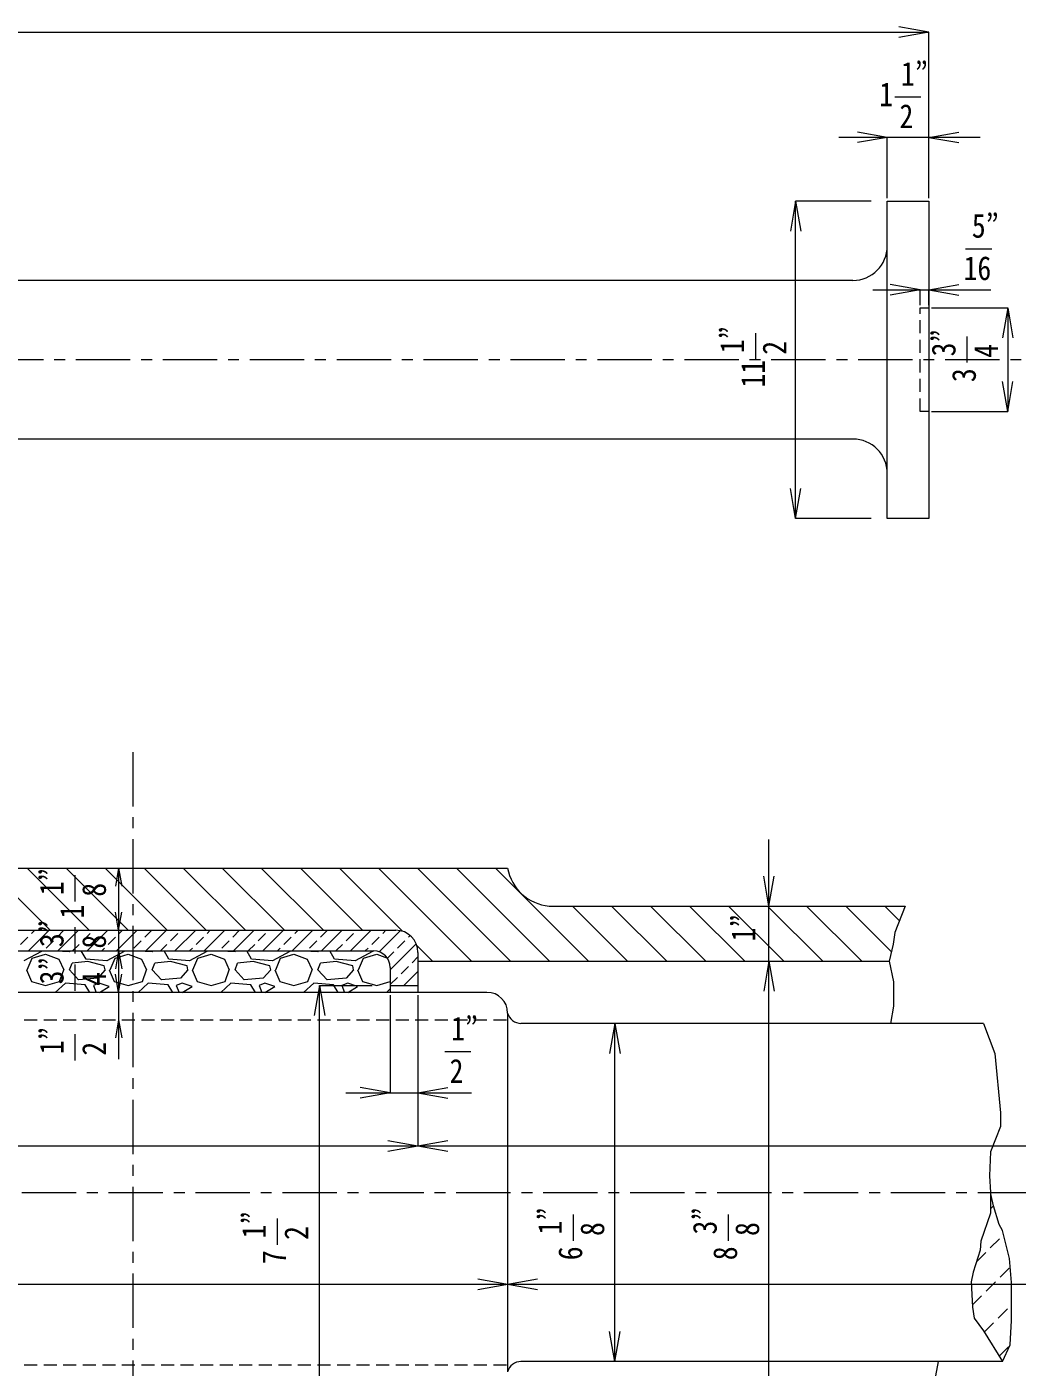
# Model space of a CAD drawing. Units: millimetres, scale not verified. Extents: x -4089 to 4089, y -2931 to 2931.
# Drawn here: x -1440 to -528, y -1592 to -359 of the extents above; entities that cross this region are included whole.
import ezdxf
from ezdxf.enums import TextEntityAlignment as Align

# ---------------------------------------------------------------- set-up
doc = ezdxf.new("R2010")
doc.units = ezdxf.units.MM
doc.header["$LTSCALE"] = 10
doc.linetypes.add('CHAIN1', pattern=[8, 5, -1, 1, -1])
doc.linetypes.add('DASHED1', pattern=[1.8, 1.2, -0.6])
for name, color, linetype, lineweight in [('0-0_0', 3, 'Continuous', 18), ('0-1_芯', 4, 'CHAIN1', 18), ('0-2_寸法', 2, 'Continuous', 18)]:
    doc.layers.add(name, color=color, linetype=linetype, lineweight=lineweight)
doc.styles.add('ＭＳ ゴシック', font='')
doc.styles.get('ＭＳ ゴシック').set_extended_font_data('MS Gothic')

msp = doc.modelspace()

# ---------------------------------------------------------------- linework, layer by layer
at = {"layer": '0-0_0'}
for p, q in [((-647.92, -519.19), (-609.82, -519.19)), ((-609.82, -519.19), (-609.82, -811.29)), ((-679.67, -592.21), (-2622.77, -592.21)), ((-679.67, -738.26), (-2622.77, -738.26)), ((-1543.46, -1133.18), (-997.36, -1133.18)), ((-1418.37, -1190.33), (-1475.52, -1133.18)), ((-1382.45, -1190.33), (-1439.6, -1133.18)), ((-1346.52, -1190.33), (-1403.67, -1133.18)), ((-1310.6, -1190.33), (-1367.75, -1133.18)), ((-1274.68, -1190.33), (-1331.83, -1133.18)), ((-1238.76, -1190.33), (-1295.91, -1133.18)), ((-1202.84, -1190.33), (-1259.99, -1133.18)), ((-1166.92, -1190.33), (-1224.07, -1133.18)), ((-1131, -1190.33), (-1188.15, -1133.18)), ((-1094.11, -1191.29), (-1152.23, -1133.18)), ((-1030.58, -1218.9), (-1116.31, -1133.18)), ((-994.66, -1218.9), (-1080.39, -1133.18)), ((-958.74, -1218.9), (-1044.46, -1133.18)), ((-922.82, -1218.9), (-1008.54, -1133.18)), ((-959.26, -1168.1), (-631.35, -1168.1)), ((-886.9, -1218.9), (-937.7, -1168.1)), ((-850.98, -1218.9), (-901.78, -1168.1)), ((-815.06, -1218.9), (-865.86, -1168.1)), ((-779.13, -1218.9), (-829.93, -1168.1)), ((-743.21, -1218.9), (-794.01, -1168.1)), ((-707.29, -1218.9), (-758.09, -1168.1)), ((-671.37, -1218.9), (-722.17, -1168.1)), ((-644.16, -1210.19), (-686.25, -1168.1)), ((-636.75, -1181.68), (-650.33, -1168.1)), ((-2241.96, -1190.33), (-1100.31, -1190.33)), ((-1438.23, -1209.38), (-1419.18, -1190.33)), ((-1435.61, -1193.29), (-1432.65, -1190.33)), ((-1412.04, -1196.66), (-1405.71, -1190.33)), ((-1411.29, -1209.38), (-1392.24, -1190.33)), ((-1388.46, -1200.02), (-1381.73, -1193.29)), ((-1384.35, -1209.38), (-1365.3, -1190.33)), ((-1357.41, -1209.38), (-1338.36, -1190.33)), ((-1354.79, -1193.29), (-1351.83, -1190.33)), ((-1331.21, -1196.66), (-1324.89, -1190.33)), ((-1330.46, -1209.38), (-1311.41, -1190.33)), ((-1307.64, -1200.02), (-1300.91, -1193.29)), ((-1303.52, -1209.38), (-1284.47, -1190.33)), ((-1276.58, -1209.38), (-1257.53, -1190.33)), ((-1273.97, -1193.29), (-1271, -1190.33)), ((-1250.39, -1196.66), (-1244.06, -1190.33)), ((-1249.64, -1209.38), (-1230.59, -1190.33)), ((-1226.82, -1200.02), (-1220.08, -1193.29)), ((-1222.7, -1209.38), (-1203.65, -1190.33)), ((-1195.76, -1209.38), (-1176.71, -1190.33)), ((-1193.14, -1193.29), (-1190.18, -1190.33)), ((-1169.57, -1196.66), (-1163.24, -1190.33)), ((-1168.82, -1209.38), (-1149.77, -1190.33)), ((-1146, -1200.02), (-1139.26, -1193.29)), ((-1141.88, -1209.38), (-1122.83, -1190.33)), ((-1115.74, -1210.18), (-1096.29, -1190.73)), ((-1112.32, -1193.29), (-1109.36, -1190.33)), ((-1088.75, -1196.66), (-1087.21, -1195.11)), ((-1445.71, -1203.39), (-1438.98, -1196.66)), ((-1422.14, -1206.76), (-1415.4, -1200.02)), ((-1397.82, -1209.38), (-1391.83, -1203.39)), ((-1370.88, -1209.38), (-1368.26, -1206.76)), ((-1364.89, -1203.39), (-1358.16, -1196.66)), ((-1341.32, -1206.76), (-1334.58, -1200.02)), ((-1316.99, -1209.38), (-1311.01, -1203.39)), ((-1290.05, -1209.38), (-1287.44, -1206.76)), ((-1284.07, -1203.39), (-1277.33, -1196.66)), ((-1260.5, -1206.76), (-1253.76, -1200.02)), ((-1236.17, -1209.38), (-1230.19, -1203.39)), ((-1209.23, -1209.38), (-1206.61, -1206.76)), ((-1203.25, -1203.39), (-1196.51, -1196.66)), ((-1179.67, -1206.76), (-1172.94, -1200.02)), ((-1155.35, -1209.38), (-1149.36, -1203.39)), ((-1128.41, -1209.38), (-1125.79, -1206.76)), ((-1122.42, -1203.39), (-1115.69, -1196.66)), ((-1105.39, -1226.77), (-1081.52, -1202.9)), ((-1098.85, -1206.76), (-1092.12, -1200.02)), ((-1066.5, -1218.9), (-1080.96, -1204.45)), ((-2273.71, -1209.38), (-1120.63, -1209.38)), ((-1426.51, -1210.01), (-1442.51, -1218.39)), ((-1439.46, -1226.77), (-1434.89, -1216.11)), ((-1434.89, -1216.11), (-1422.7, -1212.3)), ((-1426.32, -1209.38), (-1426.51, -1210.01)), ((-1422.7, -1212.3), (-1410.5, -1216.87)), ((-1413.92, -1209.38), (-1400.6, -1210.01)), ((-1410.5, -1216.87), (-1405.93, -1226.77)), ((-1400.6, -1210.01), (-1399.78, -1209.38)), ((-1400.6, -1226.77), (-1398.31, -1220.68)), ((-1383.83, -1219.15), (-1398.31, -1220.68)), ((-1385.36, -1216.87), (-1389.73, -1209.38)), ((-1366.31, -1218.39), (-1385.36, -1216.87)), ((-1368.59, -1222.96), (-1383.83, -1219.15)), ((-1350.31, -1210.01), (-1366.31, -1218.39)), ((-1363.26, -1226.77), (-1358.69, -1216.11)), ((-1358.69, -1216.11), (-1346.5, -1212.3)), ((-1350.12, -1209.38), (-1350.31, -1210.01)), ((-1346.5, -1212.3), (-1334.3, -1216.87)), ((-1337.72, -1209.38), (-1324.4, -1210.01)), ((-1334.3, -1216.87), (-1329.73, -1226.77)), ((-1324.4, -1210.01), (-1323.58, -1209.38)), ((-1324.4, -1226.77), (-1322.11, -1220.68)), ((-1307.63, -1219.15), (-1322.11, -1220.68)), ((-1309.16, -1216.87), (-1313.53, -1209.38)), ((-1290.11, -1218.39), (-1309.16, -1216.87)), ((-1292.39, -1222.96), (-1307.63, -1219.15)), ((-1274.11, -1210.01), (-1290.11, -1218.39)), ((-1287.06, -1226.77), (-1282.49, -1216.11)), ((-1282.49, -1216.11), (-1270.3, -1212.3)), ((-1273.92, -1209.38), (-1274.11, -1210.01)), ((-1270.3, -1212.3), (-1258.1, -1216.87)), ((-1261.52, -1209.38), (-1248.2, -1210.01)), ((-1258.1, -1216.87), (-1253.53, -1226.77)), ((-1248.2, -1210.01), (-1247.38, -1209.38)), ((-1248.2, -1226.77), (-1245.91, -1220.68)), ((-1231.43, -1219.15), (-1245.91, -1220.68)), ((-1232.96, -1216.87), (-1237.33, -1209.38)), ((-1213.91, -1218.39), (-1232.96, -1216.87)), ((-1216.19, -1222.96), (-1231.43, -1219.15)), ((-1197.91, -1210.01), (-1213.91, -1218.39)), ((-1210.86, -1226.77), (-1206.29, -1216.11)), ((-1206.29, -1216.11), (-1194.1, -1212.3)), ((-1197.72, -1209.38), (-1197.91, -1210.01)), ((-1194.1, -1212.3), (-1181.9, -1216.87)), ((-1185.32, -1209.38), (-1172, -1210.01)), ((-1181.9, -1216.87), (-1177.33, -1226.77)), ((-1172, -1210.01), (-1171.18, -1209.38)), ((-1172, -1226.77), (-1169.71, -1220.68)), ((-1155.23, -1219.15), (-1169.71, -1220.68)), ((-1156.76, -1216.87), (-1161.13, -1209.38)), ((-1137.71, -1218.39), (-1156.76, -1216.87)), ((-1139.99, -1222.96), (-1155.23, -1219.15)), ((-1121.71, -1210.01), (-1137.71, -1218.39)), ((-1134.66, -1226.77), (-1130.09, -1216.11)), ((-1130.09, -1216.11), (-1117.9, -1212.3)), ((-1121.52, -1209.38), (-1121.71, -1210.01)), ((-1117.9, -1212.3), (-1108.07, -1215.98)), ((-1108.07, -1215.98), (-1102.22, -1210.13)), ((-1085.38, -1220.23), (-1079.99, -1214.84)), ((-1079.99, -1210.65), (-1079.99, -1247.48)), ((-1079.99, -1218.9), (-646.32, -1218.9)), ((-1440.22, -1226.77), (-1435.65, -1237.44)), ((-1409.74, -1237.44), (-1405.93, -1226.77)), ((-1392.22, -1235.92), (-1400.6, -1226.77)), ((-1367.83, -1226.77), (-1374.69, -1234.39)), ((-1367.83, -1226.77), (-1368.59, -1222.96)), ((-1364.02, -1226.77), (-1359.45, -1237.44)), ((-1333.54, -1237.44), (-1329.73, -1226.77)), ((-1316.02, -1235.92), (-1324.4, -1226.77)), ((-1291.63, -1226.77), (-1298.49, -1234.39)), ((-1291.63, -1226.77), (-1292.39, -1222.96)), ((-1287.82, -1226.77), (-1283.25, -1237.44)), ((-1257.34, -1237.44), (-1253.53, -1226.77)), ((-1239.82, -1235.92), (-1248.2, -1226.77)), ((-1215.43, -1226.77), (-1222.29, -1234.39)), ((-1215.43, -1226.77), (-1216.19, -1222.96)), ((-1211.62, -1226.77), (-1207.05, -1237.44)), ((-1181.14, -1237.44), (-1177.33, -1226.77)), ((-1163.62, -1235.92), (-1172, -1226.77)), ((-1139.23, -1226.77), (-1146.09, -1234.39)), ((-1139.23, -1226.77), (-1139.99, -1222.96)), ((-1135.42, -1226.77), (-1130.85, -1237.44)), ((-1105.39, -1224.62), (-1105.39, -1247.48)), ((-1095.48, -1230.33), (-1088.75, -1223.6)), ((-1092.81, -1241.13), (-1079.99, -1228.31)), ((-1435.65, -1237.44), (-1422.7, -1241.25)), ((-1422.7, -1241.25), (-1409.74, -1237.44)), ((-1404.41, -1238.97), (-1413.73, -1247.48)), ((-1386.12, -1240.49), (-1404.41, -1238.97)), ((-1374.69, -1234.39), (-1392.22, -1235.92)), ((-1381.85, -1247.48), (-1386.12, -1240.49)), ((-1373.17, -1238.97), (-1378.5, -1241.25)), ((-1378.5, -1241.25), (-1376.01, -1247.48)), ((-1364.02, -1242.01), (-1373.17, -1238.97)), ((-1373.12, -1247.48), (-1364.02, -1242.01)), ((-1359.45, -1237.44), (-1346.5, -1241.25)), ((-1346.5, -1241.25), (-1333.54, -1237.44)), ((-1328.21, -1238.97), (-1337.53, -1247.48)), ((-1309.92, -1240.49), (-1328.21, -1238.97)), ((-1298.49, -1234.39), (-1316.02, -1235.92)), ((-1305.65, -1247.48), (-1309.92, -1240.49)), ((-1296.97, -1238.97), (-1302.3, -1241.25)), ((-1302.3, -1241.25), (-1299.81, -1247.48)), ((-1287.82, -1242.01), (-1296.97, -1238.97)), ((-1296.92, -1247.48), (-1287.82, -1242.01)), ((-1283.25, -1237.44), (-1270.3, -1241.25)), ((-1270.3, -1241.25), (-1257.34, -1237.44)), ((-1252.01, -1238.97), (-1261.33, -1247.48)), ((-1233.72, -1240.49), (-1252.01, -1238.97)), ((-1222.29, -1234.39), (-1239.82, -1235.92)), ((-1229.45, -1247.48), (-1233.72, -1240.49)), ((-1220.77, -1238.97), (-1226.1, -1241.25)), ((-1226.1, -1241.25), (-1223.61, -1247.48)), ((-1211.62, -1242.01), (-1220.77, -1238.97)), ((-1220.72, -1247.48), (-1211.62, -1242.01)), ((-1207.05, -1237.44), (-1194.1, -1241.25)), ((-1194.1, -1241.25), (-1181.14, -1237.44)), ((-1175.81, -1238.97), (-1185.13, -1247.48)), ((-1157.52, -1240.49), (-1175.81, -1238.97)), ((-1146.09, -1234.39), (-1163.62, -1235.92)), ((-1153.25, -1247.48), (-1157.52, -1240.49)), ((-1144.57, -1238.97), (-1149.9, -1241.25)), ((-1149.9, -1241.25), (-1147.41, -1247.48)), ((-1135.42, -1242.01), (-1144.57, -1238.97)), ((-1144.52, -1247.48), (-1135.42, -1242.01)), ((-1130.85, -1237.44), (-1117.9, -1241.25)), ((-1117.9, -1241.25), (-1105.39, -1237.57)), ((-1105.39, -1244.24), (-1108.93, -1247.48)), ((-1105.39, -1240.24), (-1098.85, -1233.7)), ((-1105.39, -1241.13), (-1079.99, -1241.13)), ((-1016.41, -1247.48), (-2432.46, -1247.48)), ((-997.36, -1266.53), (-997.36, -1596.73)), ((-559.5, -1276.03), (-985.07, -1276.03)), ((-541.8, -1587.23), (-985.07, -1587.23))]:
    msp.add_line(p, q, dxfattribs=at)
at = {"layer": '0-0_0', "color": 1, "linetype": 'DASHED1'}
for p, q in [((-2468.38, -1272.88), (-997.36, -1272.88)), ((-2468.38, -1590.38), (-997.36, -1590.38))]:
    msp.add_line(p, q, dxfattribs=at)
at = {"layer": '0-0_0', "linetype": 'DASHED1'}
for p, q in [((-552.89, -1446.57), (-550.24, -1443.92)), ((-565.84, -1495.44), (-540.95, -1470.55)), ((-569.66, -1535.18), (-534.79, -1500.31)), ((-558.64, -1560.08), (-533.5, -1534.95)), ((-544.89, -1582.25), (-535.38, -1572.74))]:
    msp.add_line(p, q, dxfattribs=at)
at = {"layer": '0-0_0'}
for points in [[(-609.82, -811.29), (-647.92, -811.29), (-647.92, -519.19)], [(-631.35, -1168.1), (-641.06, -1192.54), (-642.39, -1203.1), (-646.32, -1218.9), (-642.18, -1237.85), (-642.18, -1260.27), (-644.91, -1276.03)], [(-559.5, -1276.03), (-549.05, -1303.74), (-543.62, -1358.25), (-543.62, -1370.99), (-552.85, -1394.31), (-553.84, -1416.27), (-552.83, -1431.63), (-552.91, -1450.65), (-561.78, -1476.35), (-562.36, -1484.84), (-568.99, -1505.04), (-570.67, -1514.03), (-569.57, -1537.17), (-567.84, -1547.23), (-559.3, -1559.03), (-541.8, -1587.23), (-534.98, -1571.84), (-533.5, -1549.6), (-533.5, -1514.52), (-535.51, -1492.35), (-541.92, -1466.65), (-545.04, -1461), (-550.24, -1443.91), (-552.83, -1431.63)], [(-601.23, -1587.23), (-604.6, -1605.4), (-604.6, -1618.88), (-599.69, -1631.49), (-593.91, -1639.19), (-593.91, -1644.35), (-585.01, -1682.24), (-585.01, -1695.15)]]:
    msp.add_lwpolyline(points, dxfattribs=at)
at = {"layer": '0-0_0', "color": 1, "linetype": 'DASHED1'}
msp.add_lwpolyline([(-617.77, -617.61), (-609.82, -617.61), (-609.82, -712.86), (-617.77, -712.86)], close=True, dxfattribs=at)
at = {"layer": '0-0_0'}
for centre, radius, start, end in [((-679.67, -560.46), 31.75, 270, 0), ((-679.67, -770.01), 31.75, 0, 90), ((-955.37, -1125.62), 42.66, 190.20711, 264.772), ((-1100.31, -1210.65), 20.32, 0, 90), ((-1120.63, -1224.62), 15.24, 0, 90), ((-1016.41, -1266.53), 19.05, 0, 90), ((-985.07, -1263.33), 12.7, 194.59589, 270), ((-985.07, -1599.93), 12.7, 90, 165.40411)]:
    msp.add_arc(centre, radius, start, end, dxfattribs=at)
at = {"layer": '0-1_芯'}
for p, q in [((1455.32, -665.24), (-3177.3, -665.24)), ((-1342.41, -1026.35), (-1342.41, -2674.86)), ((-3524.61, -1431.63), (2987.98, -1431.63))]:
    msp.add_line(p, q, dxfattribs=at)
at = {"layer": '0-2_寸法'}
for p, q in [((-609.82, -363.68), (-637.39, -358.82)), ((-609.82, -516.65), (-609.82, -363.68)), ((-617.03, -423.48), (-641.14, -423.48)), ((-647.92, -460.57), (-675.49, -455.7)), ((-609.82, -460.57), (-582.24, -455.7)), ((-562.61, -460.57), (-692.51, -460.57)), ((-647.92, -460.57), (-675.49, -465.43)), ((-647.92, -516.65), (-647.92, -460.57)), ((-609.82, -460.57), (-582.24, -465.43)), ((-732.28, -519.19), (-737.14, -546.76)), ((-732.28, -811.29), (-732.28, -519.19)), ((-662.7, -519.19), (-732.28, -519.19)), ((-732.28, -519.19), (-727.42, -546.76)), ((-551.76, -563.34), (-575.88, -563.34)), ((-661.4, -600.96), (-552.67, -600.96)), ((-617.77, -600.96), (-645.34, -596.09)), ((-617.77, -600.96), (-645.34, -605.82)), ((-617.77, -615.07), (-617.77, -600.96)), ((-609.82, -600.96), (-582.24, -596.09)), ((-609.82, -615.07), (-609.82, -600.96)), ((-609.82, -600.96), (-582.24, -605.82)), ((-607.28, -617.61), (-537.14, -617.61)), ((-537.14, -617.61), (-542, -645.19)), ((-537.14, -617.61), (-532.27, -645.19)), ((-769.38, -640.92), (-769.38, -665.03)), ((-574.73, -643.8), (-574.73, -667.91)), ((-537.14, -712.86), (-532.27, -685.29)), ((-607.28, -712.86), (-537.14, -712.86)), ((-732.28, -811.29), (-737.14, -783.71)), ((-732.28, -811.29), (-727.42, -783.71)), ((-662.7, -811.29), (-732.28, -811.29)), ((-756.85, -1644.35), (-756.85, -1106.92)), ((-1355.41, -1133.18), (-1358.33, -1149.73)), ((-1355.41, -1133.18), (-1355.41, -1309.09)), ((-1355.41, -1133.18), (-1352.5, -1149.73)), ((-1395.64, -1139.75), (-1395.64, -1163.86)), ((-756.85, -1168.1), (-761.71, -1140.53)), ((-756.85, -1168.1), (-751.99, -1140.53)), ((-1355.41, -1190.33), (-1358.36, -1173.6)), ((-1355.41, -1190.33), (-1352.47, -1173.6)), ((-1395.64, -1187.47), (-1395.64, -1211.58)), ((-1355.41, -1209.38), (-1358.33, -1225.93)), ((-1355.41, -1209.38), (-1352.5, -1225.93)), ((-756.85, -1218.9), (-761.71, -1246.48)), ((-756.85, -1218.9), (-751.99, -1246.48)), ((-1395.64, -1221.82), (-1395.64, -1245.93)), ((-1355.41, -1247.48), (-1358.36, -1230.75)), ((-1355.41, -1247.48), (-1352.47, -1230.75)), ((-1170.52, -1241.13), (-1175.38, -1268.7)), ((-1170.52, -1241.13), (-1165.66, -1268.7)), ((-1170.52, -1622.13), (-1170.52, -1241.13)), ((-1170.52, -1241.13), (-1122.1, -1241.13)), ((-1105.39, -1250.02), (-1105.39, -1339.99)), ((-1079.99, -1250.02), (-1079.99, -1388.74)), ((-1355.41, -1272.88), (-1358.33, -1289.43)), ((-1355.41, -1272.88), (-1352.5, -1289.43)), ((-898.73, -1276.03), (-903.59, -1303.6)), ((-1395.64, -1286.04), (-1395.64, -1310.15)), ((-1031.1, -1302.21), (-1055.21, -1302.21)), ((-1146.44, -1339.99), (-1030.49, -1339.99)), ((-1105.39, -1339.99), (-1132.96, -1335.12)), ((-1105.39, -1339.99), (-1132.96, -1344.85)), ((-1079.99, -1339.99), (-1052.41, -1335.12)), ((-1079.99, -1339.99), (-1052.41, -1344.85)), ((-2241.96, -1388.74), (1038.29, -1388.74)), ((-1107.56, -1393.61), (-1052.41, -1383.88)), ((-1107.56, -1383.88), (-1052.41, -1393.61)), ((-1209.5, -1455.59), (-1209.5, -1479.7)), ((-937.06, -1452), (-937.06, -1476.11)), ((-794.5, -1452), (-794.5, -1476.11)), ((-3185.92, -1516.1), (1681.12, -1516.1)), ((-1024.93, -1520.97), (-969.78, -1511.24)), ((-1024.93, -1511.24), (-969.78, -1520.97)), ((-898.73, -1587.23), (-903.59, -1559.65)), ((-898.73, -1587.23), (-893.86, -1559.65))]:
    msp.add_line(p, q, dxfattribs=at)
for points in [[(-2692.62, -363.68), (-609.82, -363.68), (-637.39, -368.54)], [(-537.14, -617.61), (-537.14, -712.86), (-542, -685.29)], [(-898.73, -1587.23), (-898.73, -1276.03), (-893.86, -1303.6)]]:
    msp.add_lwpolyline(points, dxfattribs=at)

# ---------------------------------------------------------------- texts
at = {"layer": '0-2_寸法', "style": 'ＭＳ ゴシック', "width": 0.85}
for s, p in [('1”', (-635.37, -419.64)), ('1', (-655.3, -438.48)), ('2', (-636.73, -458.65)), ('5”', (-570.11, -559.5)), ('16', (-577.71, -598.51)), ('1”', (-1049.45, -1298.37)), ('2', (-1050.8, -1337.38))]:
    msp.add_text(s, height=21.99, dxfattribs=at).set_placement(p, align=Align.BOTTOM_LEFT)
for s, p in [('1”', (-773.22, -659.27)), ('3”', (-578.57, -662.14)), ('2', (-734.21, -660.62)), ('4', (-539.56, -663.49)), ('11', (-754.02, -690.84)), ('3', (-559.85, -685.81)), ('1”', (-1399.48, -1158.09)), ('8', (-1360.47, -1159.45)), ('1', (-1380.76, -1179.51)), ('3”', (-1399.48, -1205.82)), ('1”', (-762.92, -1200.61)), ('8', (-1360.47, -1207.17)), ('3”', (-1399.48, -1240.16)), ('4', (-1360.47, -1241.52)), ('1”', (-1399.48, -1304.38)), ('2', (-1360.47, -1305.74)), ('1”', (-1213.34, -1473.94)), ('1”', (-940.9, -1470.35)), ('3”', (-798.34, -1470.35)), ('2', (-1174.33, -1475.29)), ('8', (-901.89, -1471.7)), ('8', (-759.33, -1471.7)), ('7', (-1194.62, -1497.61)), ('6', (-922.18, -1494.01)), ('8', (-779.62, -1494.01))]:
    msp.add_text(s, height=21.99, rotation=90, dxfattribs=at).set_placement(p, align=Align.BOTTOM_LEFT)

doc.saveas('drawing.dxf')
